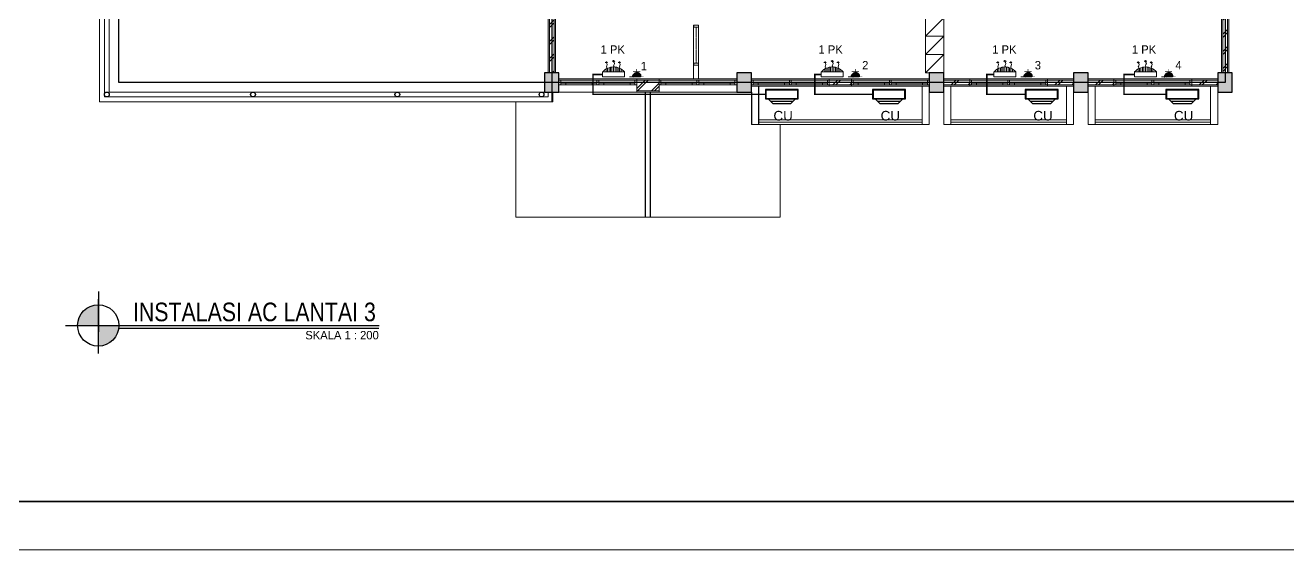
# Model space of a CAD drawing. Header units: millimetres. Extents: x -11 to 19657, y -101 to 50073.
# Drawn here: x 11103 to 16353, y 17664 to 19844 of the extents above; entities that cross this region are included whole.
import ezdxf
from ezdxf.enums import TextEntityAlignment as Align

# ---------------------------------------------------------------- set-up
doc = ezdxf.new("R2010")
doc.units = ezdxf.units.MM
doc.linetypes.add('DASHED', pattern=[0.75, 0.5, -0.25])
doc.linetypes.add('HIDDEN', pattern=[0.375, 0.25, -0.125])
for name, color, linetype in [('AC', 4, 'Continuous'), ('D1', 1, 'Continuous'), ('D2', 3, 'Continuous'), ('HT', 8, 'Continuous'), ('potongan', 210, 'Continuous')]:
    doc.layers.add(name, color=color, linetype=linetype)
for name, color, linetype, lineweight in [('ars', 11, 'Continuous', 5), ('DENAH', 7, 'Continuous', 0), ('dinding', 5, 'Continuous', 15), ('FURNITURE', 163, 'Continuous', 5), ('GRS KOP', 1, 'Continuous', 35), ('KOLOM', 1, 'Continuous', 30), ('kop', 7, 'Continuous', 20), ('kus', 63, 'Continuous', 15), ('LAMPU-LISTRIK', 22, 'Continuous', 0), ('lan', 7, 'Continuous', 15), ('PARTISI', 190, 'Continuous', 9), ('SANITAIR', 4, 'Continuous', 5), ('sol kol', 8, 'Continuous', 0)]:
    doc.layers.add(name, color=color, linetype=linetype, lineweight=lineweight)
doc.layers.add('as', color=1, linetype='Continuous', plot=False)
doc.styles.add('BARU', font='complex.shx')
doc.styles.add('NOT', font='ARIALN.TTF')
doc.styles.get("Standard").update_dxf_attribs({"font": 'arial.ttf'})
doc.styles.add('style2', font='verdana.ttf')

# ---------------------------------------------------------------- blocks, each defined once
blk = doc.blocks.new('K1')
at = {"layer": 'KOLOM'}
blk.add_lwpolyline([(0.2, 0.15), (-0.2, 0.15), (-0.2, -0.15), (0.2, -0.15), (0.2, 0.15)], dxfattribs=at)
blk = doc.blocks.new('H')
at = {"layer": 'LAMPU-LISTRIK', "ltscale": 2}
blk.add_line((2116771, -303777), (2116700, -303777), dxfattribs=at)
at = {"layer": 'LAMPU-LISTRIK', "ltscale": 2, "const_width": 10}
for points in [[(2116700, -303777), (2116771, -303777)], [(2116970, -303647), (2116790, -303647)], [(2116880, -303647), (2116880, -303577)], [(2117060, -303777), (2116989, -303777)]]:
    blk.add_lwpolyline(points, dxfattribs=at)
blk.add_lwpolyline([(2116989, -303777, 1), (2116771, -303777)], format="xyb", dxfattribs=at)
blk = doc.blocks.new('01AROR1k')
for points in [[(21, 21), (16, 26), (0, 0)], [(21, -21), (16, -26), (0, 0)]]:
    blk.add_lwpolyline(points, close=True)
for centre, radius, start, end in [((13, 44), 46, 253.9459, 313.0849), ((68, -15), 35.6, 46.9151, 133.0849), ((120, 40), 40.1, 226.9151, 313.0849)]:
    blk.add_arc(centre, radius, start, end)
blk = doc.blocks.new('FDS')
at = {"layer": 'LAMPU-LISTRIK', "color": 2}
for p, q in [((4834.5, 21594.7), (4834.5, 21573.6)), ((4925.4, 21594.7), (4834.5, 21594.7)), ((4925.4, 21594.7), (4925.4, 21573.6)), ((4834.5, 21573.6), (4925.4, 21573.6)), ((4849, 21561.6), (4849, 21573.6)), ((4854.9, 21558.5), (4854.9, 21573.6)), ((4861, 21556.1), (4861, 21573.6)), ((4866.8, 21554.5), (4866.8, 21573.6)), ((4872.8, 21553.5), (4872.8, 21573.6)), ((4880, 21553.1), (4880, 21573.6)), ((4887.1, 21553.5), (4887.1, 21573.6)), ((4893.2, 21554.5), (4893.2, 21573.6)), ((4899, 21556.1), (4899, 21573.6)), ((4905, 21558.5), (4905, 21573.6)), ((4910.9, 21561.6), (4910.9, 21573.6))]:
    blk.add_line(p, q, dxfattribs=at)
blk.add_arc((4880, 21613.6), 60.5, 221.3856, 318.6144, dxfattribs=at)
at = {"layer": 'LAMPU-LISTRIK', "color": 2, "xscale": -0.1783600000298975, "yscale": 0.1783600000298975, "zscale": 0.17836, "rotation": 270}
for p in [(4850, 21531.2), (4879.9, 21526.2), (4904.1, 21531.1)]:
    blk.add_blockref('01AROR1k', p, dxfattribs=at)
blk = doc.blocks.new('HGD')
at = {"layer": 'AC'}
blk.add_line((4713.8, 19028.2), (4809.3, 19028.2), dxfattribs=at)
for points in [[(4693.4, 19037.9), (4829.7, 19037.9), (4829.7, 19076.8), (4693.4, 19076.8)], [(4695.4, 19039.9), (4827.8, 19039.9), (4827.8, 19074.9), (4695.4, 19074.9)]]:
    blk.add_lwpolyline(points, close=True, dxfattribs=at)
blk.add_lwpolyline([(4704.1, 19037.9), (4723.6, 19018.4), (4799.5, 19018.4), (4819, 19037.9)], dxfattribs=at)
blk = doc.blocks.new('kop')
at = {"layer": 'GRS KOP'}
blk.add_lwpolyline([(1, 54), (83, 54), (83, 1), (1, 1)], close=True, dxfattribs=at)
at = {"layer": 'kop', "color": 7}
blk.add_line((0, 0), (84, 0), dxfattribs=at)
at = {"layer": 'kop', "style": 'BARU', "flags": 4}
for p, height in [((73.8, 5.4), 0.35), ((80.303, 5.382), 0.25), ((73.8, 4.9), 0.35), ((80.303, 4.882), 0.25), ((73.8, 4.4), 0.35), ((80.303, 4.382), 0.25)]:
    blk.add_attdef('-', p, '', height=height, dxfattribs=at)
at = {"layer": 'kop', "flags": 4}
for tag, p in [('AR-00', (78.057, 2.648)), ('00', (81.238, 2.647))]:
    blk.add_attdef(tag, text='', height=0.35, dxfattribs=at).set_placement(p, align=Align.MIDDLE)

msp = doc.modelspace()

# ---------------------------------------------------------------- hatches: boundary and pattern name
at = {"layer": 'ars'}
h = msp.add_hatch(dxfattribs=at)
h.set_pattern_fill('TEMBOK', color=256, scale=50)
h.set_pattern_definition([(45, (13392.17, 19590.88), (-35.3553, 35.3553), []), (45, (13404.67, 19590.88), (-35.3553, 35.3553), [])])
h.paths.add_polyline_path([(16102.17, 19645.88), (16102.17, 20490.88), (16082.17, 20490.88), (16082.17, 19645.88)])
h = msp.add_hatch(dxfattribs=at)
h.set_pattern_fill('TEMBOK', color=256, scale=50)
h.set_pattern_definition([(45, (13592.17, 19590.88), (-35.3553, 35.3553), []), (45, (13604.67, 19590.88), (-35.3553, 35.3553), [])])
h.paths.add_polyline_path([(13302.17, 19645.88), (13302.17, 20465.88), (13282.17, 20465.88), (13282.17, 19645.88)])
h = msp.add_hatch(dxfattribs=at)
h.set_pattern_fill('TEMBOK', color=256, scale=50)
h.set_pattern_definition([(45, (12790.17, 19290.88), (-35.3553, 35.3553), []), (45, (12802.67, 19290.88), (-35.3553, 35.3553), [])])
h.paths.add_polyline_path([(13738.17, 19615.88), (13646.17, 19615.88), (13646.17, 19570.88), (13738.17, 19570.88)])
h = msp.add_hatch(dxfattribs=at)
h.set_pattern_fill('TEMBOK', color=256, scale=50)
h.set_pattern_definition([(45, (13590.17, 19290.88), (-35.3553, 35.3553), []), (45, (13602.67, 19290.88), (-35.3553, 35.3553), [])])
h.paths.add_polyline_path([(14538.17, 19615.88), (14446.17, 19615.88), (14446.17, 19595.88), (14538.17, 19595.88)])
h = msp.add_hatch(dxfattribs=at)
h.set_pattern_fill('TEMBOK', color=256, scale=50)
h.set_pattern_definition([(45, (14082.17, 19290.88), (-35.3553, 35.3553), []), (45, (14094.67, 19290.88), (-35.3553, 35.3553), [])])
h.paths.add_polyline_path([(15030.17, 19615.88), (14922.17, 19615.88), (14922.17, 19595.88), (15030.17, 19595.88)])
h = msp.add_hatch(dxfattribs=at)
h.set_pattern_fill('TEMBOK', color=256, scale=50)
h.set_pattern_definition([(45, (14514.17, 19290.88), (-35.3553, 35.3553), []), (45, (14526.67, 19290.88), (-35.3553, 35.3553), [])])
h.paths.add_polyline_path([(15462.17, 19615.88), (15354.17, 19615.88), (15354.17, 19595.88), (15462.17, 19595.88)])
h = msp.add_hatch(dxfattribs=at)
h.set_pattern_fill('TEMBOK', color=256, scale=50)
h.set_pattern_definition([(45, (14682.17, 19290.88), (-35.3553, 35.3553), []), (45, (14694.67, 19290.88), (-35.3553, 35.3553), [])])
h.paths.add_polyline_path([(15630.17, 19615.88), (15522.17, 19615.88), (15522.17, 19595.88), (15630.17, 19595.88)])
h = msp.add_hatch(dxfattribs=at)
h.set_pattern_fill('TEMBOK', color=256, scale=50)
h.set_pattern_definition([(45, (15114.17, 19290.88), (-35.3553, 35.3553), []), (45, (15126.67, 19290.88), (-35.3553, 35.3553), [])])
h.paths.add_polyline_path([(16062.17, 19615.88), (15954.17, 19615.88), (15954.17, 19595.88), (16062.17, 19595.88)])
at = {"layer": 'DENAH'}
for points in [[(11320.49, 18596.17), (11407.01, 18596.17), (11407.01, 18682.09, 0.4162419)], [(11493.53, 18596.17), (11407.01, 18596.17), (11407.01, 18510.25, 0.4162419)]]:
    msp.add_hatch(color=256, dxfattribs=at).paths.add_polyline_path(points)
at = {"layer": 'potongan', "ltscale": 150}
h = msp.add_hatch(dxfattribs=at)
h.set_pattern_fill('ANSI31', color=256, scale=1.3, angle=-180, style=0)
h.set_pattern_definition([(135, (1217882.75784, -412238.68261), (0.114904851943, 0.114904851943), [])])
edge = h.paths.add_edge_path()
edge.add_ellipse((13645.21, 19629.58), major_axis=(-12.57, 12.57), ratio=1, start_angle=225, end_angle=405, ccw=False)
edge.add_line((13663, 19629.58), (13627.43, 19629.58))
h = msp.add_hatch(dxfattribs=at)
h.set_pattern_fill('ANSI31', color=256, scale=1.3, angle=-180, style=0)
h.set_pattern_definition([(135, (1218792.09657, -412238.68261), (0.114904851943, 0.114904851943), [])])
edge = h.paths.add_edge_path()
edge.add_ellipse((14554.55, 19629.58), major_axis=(-12.57, 12.57), ratio=1, start_angle=225, end_angle=405, ccw=False)
edge.add_line((14572.34, 19629.58), (14536.77, 19629.58))
h = msp.add_hatch(dxfattribs=at)
h.set_pattern_fill('ANSI31', color=256, scale=1.3, angle=-180, style=0)
h.set_pattern_definition([(135, (1219510.0522, -412238.68261), (0.114904851943, 0.114904851943), [])])
edge = h.paths.add_edge_path()
edge.add_ellipse((15272.51, 19629.58), major_axis=(-12.57, 12.57), ratio=1, start_angle=225, end_angle=405, ccw=False)
edge.add_line((15290.29, 19629.58), (15254.73, 19629.58))
h = msp.add_hatch(dxfattribs=at)
h.set_pattern_fill('ANSI31', color=256, scale=1.3, angle=-180, style=0)
h.set_pattern_definition([(135, (1220094.66285, -412238.68261), (0.114904851943, 0.114904851943), [])])
edge = h.paths.add_edge_path()
edge.add_ellipse((15857.12, 19629.58), major_axis=(-12.57, 12.57), ratio=1, start_angle=225, end_angle=405, ccw=False)
edge.add_line((15874.9, 19629.58), (15839.34, 19629.58))
at = {"layer": 'sol kol'}
for points in [[(13262.17, 19645.88), (13262.17, 19565.88), (13322.17, 19565.88), (13322.17, 19645.88)], [(14062.17, 19645.88), (14062.17, 19565.88), (14122.17, 19565.88), (14122.17, 19645.88)], [(14862.17, 19645.88), (14862.17, 19565.88), (14922.17, 19565.88), (14922.17, 19645.88)], [(15462.17, 19645.88), (15462.17, 19565.88), (15522.17, 19565.88), (15522.17, 19645.88)], [(16062.17, 19645.88), (16062.17, 19565.88), (16122.17, 19565.88), (16122.17, 19645.88)]]:
    msp.add_hatch(color=256, dxfattribs=at).paths.add_polyline_path(points)

# ---------------------------------------------------------------- linework, layer by layer
for p, q in [((14152.17, 19590.88), (14152.17, 19430.88)), ((13682.17, 19045.88), (13682.17, 19565.88)), ((13702.17, 19045.88), (13702.17, 19565.88)), ((14122.17, 19565.88), (14122.17, 19430.88))]:
    msp.add_line(p, q)
msp.add_lwpolyline([(11492.17, 21805.88), (13292.17, 21805.88), (13292.17, 19605.88), (11492.17, 19605.88)], close=True)
for centre in [(11442.17, 19555.88), (12049.84, 19555.88), (12649.84, 19555.88), (13249.84, 19555.88)]:
    msp.add_circle(centre, 10)
at = {"layer": 'ars'}
for points in [[(16102.17, 19645.88), (16102.17, 20490.88), (16082.17, 20490.88), (16082.17, 19645.88)], [(13302.17, 19645.88), (13302.17, 20465.88), (13282.17, 20465.88), (13282.17, 19645.88)], [(13738.17, 19615.88), (13646.17, 19615.88), (13646.17, 19570.88), (13738.17, 19570.88)], [(14538.17, 19615.88), (14446.17, 19615.88), (14446.17, 19595.88), (14538.17, 19595.88)], [(15030.17, 19615.88), (14922.17, 19615.88), (14922.17, 19595.88), (15030.17, 19595.88)], [(15462.17, 19615.88), (15354.17, 19615.88), (15354.17, 19595.88), (15462.17, 19595.88)], [(15630.17, 19615.88), (15522.17, 19615.88), (15522.17, 19595.88), (15630.17, 19595.88)], [(16062.17, 19615.88), (15954.17, 19615.88), (15954.17, 19595.88), (16062.17, 19595.88)]]:
    msp.add_lwpolyline(points, close=True, dxfattribs=at)
for points in [[(14832.17, 19450.88), (14152.17, 19450.88)], [(14832.17, 19440.88), (14152.17, 19440.88)], [(15432.17, 19450.88), (14952.17, 19450.88)], [(15432.17, 19440.88), (14952.17, 19440.88)], [(16032.17, 19450.88), (15552.17, 19450.88)], [(16032.17, 19440.88), (15552.17, 19440.88)]]:
    msp.add_lwpolyline(points, dxfattribs=at)
at = {"layer": 'as'}
for points in [[(13292.17, 21805.88), (13292.17, 21885.88), (13292.17, 19525.88)], [(13292.17, 21805.88), (13292.17, 19605.88)], [(16092.17, 21805.88), (16092.17, 19605.88)], [(14092.17, 19605.88), (13292.17, 19605.88)], [(16092.17, 19605.88), (14092.17, 19605.88)]]:
    msp.add_lwpolyline(points, dxfattribs=at)
at = {"layer": 'D1', "color": 7, "const_width": 5.42}
msp.add_lwpolyline([(11492.34, 18584.44), (12574.41, 18584.44)], dxfattribs=at)
at = {"layer": 'D1', "color": 7}
msp.add_circle((11406.41, 18596.17), 85.92, dxfattribs=at)
at = {"layer": 'D2', "linetype": 'DASHED', "ltscale": 60.3, "const_width": 6.06}
for points in [[(14182.69, 19556.94), (13463.57, 19556.94), (13463.57, 19639.18), (13503.9, 19639.18)], [(14413.24, 19639.18), (14386.29, 19639.18), (14386.29, 19556.94), (14626.51, 19556.94)], [(15261.42, 19556.94), (15101.38, 19556.94), (15101.38, 19639.18), (15131.19, 19639.18)], [(15846.15, 19556.94), (15671.52, 19556.94), (15671.52, 19639.18), (15715.8, 19639.18)]]:
    msp.add_lwpolyline(points, dxfattribs=at)
at = {"layer": 'dinding'}
for p, q in [((11412.17, 19525.88), (11412.17, 21885.88)), ((11432.17, 19545.88), (11432.17, 21865.88)), ((13277.17, 19545.88), (11432.17, 19545.88)), ((13277.17, 19565.88), (13277.17, 19545.88)), ((13297.17, 19565.88), (13297.17, 19525.88)), ((13297.17, 19525.88), (11412.17, 19525.88))]:
    msp.add_line(p, q, dxfattribs=at)
for points in [[(16107.17, 19645.88), (16107.17, 20490.88), (16077.17, 20490.88), (16077.17, 19645.88)], [(13307.17, 19645.88), (13307.17, 20465.88), (13277.17, 20465.88), (13277.17, 19645.88)], [(13738.17, 19620.88), (13646.17, 19620.88), (13646.17, 19565.88), (13738.17, 19565.88)], [(14538.17, 19620.88), (14446.17, 19620.88), (14446.17, 19590.88), (14538.17, 19590.88)], [(15030.17, 19620.88), (14922.17, 19620.88), (14922.17, 19590.88), (15030.17, 19590.88)], [(15462.17, 19620.88), (15354.17, 19620.88), (15354.17, 19590.88), (15462.17, 19590.88)], [(15630.17, 19620.88), (15522.17, 19620.88), (15522.17, 19590.88), (15630.17, 19590.88)], [(16062.17, 19620.88), (15954.17, 19620.88), (15954.17, 19590.88), (16062.17, 19590.88)]]:
    msp.add_lwpolyline(points, close=True, dxfattribs=at)
at = {"layer": 'FURNITURE'}
for points in [[(14922.17, 19797.88), (14846.17, 19797.88), (14846.17, 19873.88), (14922.17, 19873.88), (14922.17, 19797.88), (14846.17, 19797.88), (14922.17, 19873.88)], [(14922.17, 19721.88), (14846.17, 19721.88), (14846.17, 19797.88), (14922.17, 19797.88), (14922.17, 19721.88), (14846.17, 19721.88), (14922.17, 19797.88)], [(14922.17, 19645.88), (14846.17, 19645.88), (14846.17, 19721.88), (14922.17, 19721.88), (14922.17, 19645.88), (14846.17, 19645.88), (14922.17, 19721.88)]]:
    msp.add_lwpolyline(points, dxfattribs=at)
at = {"layer": 'HT'}
for p, q in [((11407.01, 18736.97), (11407.01, 18569.24)), ((11407.01, 18479.39), (11407.01, 18704.86)), ((11270.81, 18596.17), (12574.41, 18596.17))]:
    msp.add_line(p, q, dxfattribs=at)
at = {"layer": 'kus'}
for p, q in [((13882.17, 19835.88), (13882.17, 19685.88)), ((13902.17, 19835.88), (13902.17, 19685.88)), ((13480.17, 19615.88), (13330.17, 19615.88)), ((13480.17, 19602.88), (13330.17, 19602.88)), ((13480.17, 19595.88), (13330.17, 19595.88)), ((13350.17, 19602.88), (13350.17, 19595.88)), ((13460.17, 19602.88), (13460.17, 19595.88)), ((13638.17, 19615.88), (13488.17, 19615.88)), ((13638.17, 19602.88), (13488.17, 19602.88)), ((13638.17, 19595.88), (13488.17, 19595.88)), ((13508.17, 19602.88), (13508.17, 19595.88)), ((13618.17, 19602.88), (13618.17, 19595.88)), ((13746.17, 19615.88), (13896.17, 19615.88)), ((13746.17, 19602.88), (13896.17, 19602.88)), ((13746.17, 19595.88), (13896.17, 19595.88)), ((13766.17, 19602.88), (13766.17, 19595.88)), ((13876.17, 19602.88), (13876.17, 19595.88)), ((13904.17, 19615.88), (14054.17, 19615.88)), ((13904.17, 19602.88), (14054.17, 19602.88)), ((13904.17, 19595.88), (14054.17, 19595.88)), ((13924.17, 19602.88), (13924.17, 19595.88)), ((14034.17, 19602.88), (14034.17, 19595.88)), ((14280.17, 19615.88), (14130.17, 19615.88)), ((14280.17, 19602.88), (14130.17, 19602.88)), ((14280.17, 19595.88), (14130.17, 19595.88)), ((14150.17, 19602.88), (14150.17, 19595.88)), ((14260.17, 19602.88), (14260.17, 19595.88)), ((14438.17, 19615.88), (14288.17, 19615.88)), ((14438.17, 19602.88), (14288.17, 19602.88)), ((14438.17, 19595.88), (14288.17, 19595.88)), ((14308.17, 19602.88), (14308.17, 19595.88)), ((14418.17, 19602.88), (14418.17, 19595.88)), ((14546.17, 19615.88), (14696.17, 19615.88)), ((14546.17, 19602.88), (14696.17, 19602.88)), ((14546.17, 19595.88), (14696.17, 19595.88)), ((14566.17, 19602.88), (14566.17, 19595.88)), ((14676.17, 19602.88), (14676.17, 19595.88)), ((14704.17, 19615.88), (14854.17, 19615.88)), ((14704.17, 19602.88), (14854.17, 19602.88)), ((14704.17, 19595.88), (14854.17, 19595.88)), ((14724.17, 19602.88), (14724.17, 19595.88)), ((14834.17, 19602.88), (14834.17, 19595.88)), ((15038.17, 19615.88), (15188.17, 19615.88)), ((15038.17, 19602.88), (15188.17, 19602.88)), ((15038.17, 19595.88), (15188.17, 19595.88)), ((15058.17, 19602.88), (15058.17, 19595.88)), ((15168.17, 19602.88), (15168.17, 19595.88)), ((15196.17, 19615.88), (15346.17, 19615.88)), ((15196.17, 19602.88), (15346.17, 19602.88)), ((15196.17, 19595.88), (15346.17, 19595.88)), ((15216.17, 19602.88), (15216.17, 19595.88)), ((15326.17, 19602.88), (15326.17, 19595.88)), ((15638.17, 19615.88), (15788.17, 19615.88)), ((15638.17, 19602.88), (15788.17, 19602.88)), ((15638.17, 19595.88), (15788.17, 19595.88)), ((15658.17, 19602.88), (15658.17, 19595.88)), ((15768.17, 19602.88), (15768.17, 19595.88)), ((15796.17, 19615.88), (15946.17, 19615.88)), ((15796.17, 19602.88), (15946.17, 19602.88)), ((15796.17, 19595.88), (15946.17, 19595.88)), ((15816.17, 19602.88), (15816.17, 19595.88)), ((15926.17, 19602.88), (15926.17, 19595.88))]:
    msp.add_line(p, q, dxfattribs=at)
at = {"layer": 'kus', "linetype": 'HIDDEN'}
msp.add_line((13892.17, 19835.88), (13892.17, 19685.88), dxfattribs=at)
at = {"layer": 'kus'}
for points in [[(13882.17, 19835.88), (13882.17, 19843.88), (13902.17, 19843.88), (13902.17, 19835.88)], [(13882.57, 19836.28), (13882.57, 19843.48), (13901.77, 19843.48), (13901.77, 19836.28)], [(13882.17, 19677.88), (13882.17, 19685.88), (13902.17, 19685.88), (13902.17, 19677.88)], [(13882.57, 19678.28), (13882.57, 19685.48), (13901.77, 19685.48), (13901.77, 19678.28)], [(13330.17, 19595.88), (13322.17, 19595.88), (13322.17, 19615.88), (13330.17, 19615.88)], [(13488.17, 19595.88), (13480.17, 19595.88), (13480.17, 19615.88), (13488.17, 19615.88)], [(13646.17, 19595.88), (13638.17, 19595.88), (13638.17, 19615.88), (13646.17, 19615.88)], [(13738.17, 19595.88), (13746.17, 19595.88), (13746.17, 19615.88), (13738.17, 19615.88)], [(13896.17, 19595.88), (13904.17, 19595.88), (13904.17, 19615.88), (13896.17, 19615.88)], [(14054.17, 19595.88), (14062.17, 19595.88), (14062.17, 19615.88), (14054.17, 19615.88)], [(14130.17, 19595.88), (14122.17, 19595.88), (14122.17, 19615.88), (14130.17, 19615.88)], [(14288.17, 19595.88), (14280.17, 19595.88), (14280.17, 19615.88), (14288.17, 19615.88)], [(14446.17, 19595.88), (14438.17, 19595.88), (14438.17, 19615.88), (14446.17, 19615.88)], [(14538.17, 19595.88), (14546.17, 19595.88), (14546.17, 19615.88), (14538.17, 19615.88)], [(14696.17, 19595.88), (14704.17, 19595.88), (14704.17, 19615.88), (14696.17, 19615.88)], [(14854.17, 19595.88), (14862.17, 19595.88), (14862.17, 19615.88), (14854.17, 19615.88)], [(15030.17, 19595.88), (15038.17, 19595.88), (15038.17, 19615.88), (15030.17, 19615.88)], [(15188.17, 19595.88), (15196.17, 19595.88), (15196.17, 19615.88), (15188.17, 19615.88)], [(15346.17, 19595.88), (15354.17, 19595.88), (15354.17, 19615.88), (15346.17, 19615.88)], [(15630.17, 19595.88), (15638.17, 19595.88), (15638.17, 19615.88), (15630.17, 19615.88)], [(15788.17, 19595.88), (15796.17, 19595.88), (15796.17, 19615.88), (15788.17, 19615.88)], [(15946.17, 19595.88), (15954.17, 19595.88), (15954.17, 19615.88), (15946.17, 19615.88)]]:
    msp.add_lwpolyline(points, close=True, dxfattribs=at)
at = {"layer": 'lan'}
for p, q in [((14832.17, 19590.88), (14832.17, 19430.88)), ((14952.17, 19590.88), (14952.17, 19430.88)), ((15432.17, 19590.88), (15432.17, 19430.88)), ((15552.17, 19590.88), (15552.17, 19430.88)), ((16032.17, 19590.88), (16032.17, 19430.88)), ((14862.17, 19565.88), (14862.17, 19430.88)), ((14922.17, 19565.88), (14922.17, 19430.88)), ((15462.17, 19565.88), (15462.17, 19430.88)), ((15522.17, 19565.88), (15522.17, 19430.88)), ((16062.17, 19565.88), (16062.17, 19430.88)), ((13142.17, 19045.88), (13142.17, 19525.88)), ((14242.17, 19430.88), (14242.17, 19045.88)), ((14242.17, 19045.88), (13142.17, 19045.88))]:
    msp.add_line(p, q, dxfattribs=at)
for points in [[(13646.17, 19565.88), (13322.17, 19565.88), (13322.17, 19620.88), (13646.17, 19620.88)], [(13738.17, 19565.88), (14062.17, 19565.88), (14062.17, 19620.88), (13738.17, 19620.88)], [(14446.17, 19590.88), (14122.17, 19590.88), (14122.17, 19620.88), (14446.17, 19620.88)], [(14538.17, 19590.88), (14862.17, 19590.88), (14862.17, 19620.88), (14538.17, 19620.88)], [(15030.17, 19590.88), (15354.17, 19590.88), (15354.17, 19620.88), (15030.17, 19620.88)], [(15630.17, 19590.88), (15954.17, 19590.88), (15954.17, 19620.88), (15630.17, 19620.88)]]:
    msp.add_lwpolyline(points, close=True, dxfattribs=at)
for points in [[(14862.17, 19430.88), (14122.17, 19430.88)], [(15462.17, 19430.88), (14922.17, 19430.88)], [(16062.17, 19430.88), (15522.17, 19430.88)]]:
    msp.add_lwpolyline(points, dxfattribs=at)
at = {"layer": 'PARTISI'}
msp.add_lwpolyline([(13882.17, 19677.88), (13882.17, 19620.88), (13902.17, 19620.88), (13902.17, 19677.88)], close=True, dxfattribs=at)
at = {"layer": 'SANITAIR'}
msp.add_lwpolyline([(13292.17, 19565.88), (11452.17, 19565.88), (11452.17, 21845.88), (13292.17, 21845.88)], dxfattribs=at)

# ---------------------------------------------------------------- block references
at = {"layer": 'D1', "xscale": 0.1637999999102249, "yscale": 0.1637999999147723, "zscale": 0.1638}
for p in [(-333099.74, 69388.19), (-332190.4, 69388.19), (-331472.44, 69388.19), (-330887.83, 69388.19)]:
    msp.add_blockref('H', p, dxfattribs=at)
at = {"layer": 'KOLOM', "xscale": 200, "yscale": 200, "zscale": 200, "rotation": 90}
for p in [(13292.17, 19605.88), (14092.17, 19605.88), (14892.17, 19605.88), (15492.17, 19605.88), (16092.17, 19605.88)]:
    msp.add_blockref('K1', p, dxfattribs=at)
at = {"layer": 'kop', "xscale": 200, "yscale": 200, "zscale": 200}
msp.add_blockref('kop', (2856.52, 17663.85), dxfattribs=at)
at = {"layer": 'lan', "xscale": -1, "rotation": 180}
for p in [(8669.35, 41223.35), (9578.69, 41223.35), (10296.65, 41223.35), (10881.26, 41223.35)]:
    msp.add_blockref('FDS', p, dxfattribs=at)
at = {"layer": 'lan'}
for p in [(9487.32, 499.56), (9933.09, 499.56), (10567.99, 499.56), (11152.73, 499.56)]:
    msp.add_blockref('HGD', p, dxfattribs=at)

# ---------------------------------------------------------------- texts
at = {"color": 0}
for s, insert, char_height, width, attachment_point, style in [('{\\fCentury Gothic|b0|i0|c0|p34;1 PK}', (13596.2, 19760.29), 34.8365, 386.3687, 3, 'style2'), ('{\\fCentury Gothic|b0|i0|c0|p34;1 PK}', (14502.33, 19760.29), 34.8365, 386.3687, 3, 'style2'), ('{\\fCentury Gothic|b0|i0|c0|p34;1 PK}', (15224.81, 19760.29), 34.8365, 386.3687, 3, 'style2'), ('{\\fCentury Gothic|b0|i0|c0|p34;1 PK}', (15805.53, 19760.29), 34.8365, 386.3687, 3, 'style2'), ('{\\fCentury Gothic|b0|i0|c0|p34;1}', (13688.02, 19691.34), 34.8365, 386.3687, 3, 'style2'), ('{\\fCentury Gothic|b0|i0|c0|p34;2}', (14608.63, 19695.09), 34.8365, 386.3687, 3, 'style2'), ('{\\fCentury Gothic|b0|i0|c0|p34;3}', (15326.58, 19695.09), 34.8365, 386.3687, 3, 'style2'), ('{\\fCentury Gothic|b0|i0|c0|p34;4}', (15911.19, 19695.09), 34.8365, 386.3687, 3, 'style2'), ('INSTALASI AC LANTAI 3', (11550.64, 18690.93), 77.4144, 2287.7651, 1, 'NOT'), ('{\\fCentury Gothic|b0|i0|c0|p34;SKALA 1 : 200}', (12572.84, 18573.1), 34.8365, 386.3687, 3, 'style2')]:
    msp.add_mtext(s, dxfattribs=dict(at, insert=insert, char_height=char_height, width=width, attachment_point=attachment_point, style=style))
at = {"char_height": 40, "attachment_point": 1}
for insert in [(14213.97, 19487.75), (14659.74, 19487.75), (15294.64, 19487.75), (15879.38, 19487.75)]:
    msp.add_mtext_dynamic_manual_height_columns('\\pi0.04501;CU', width=0.287, gutter_width=12.5, heights=[0], dxfattribs=dict(at, insert=insert))

doc.saveas('drawing.dxf')
